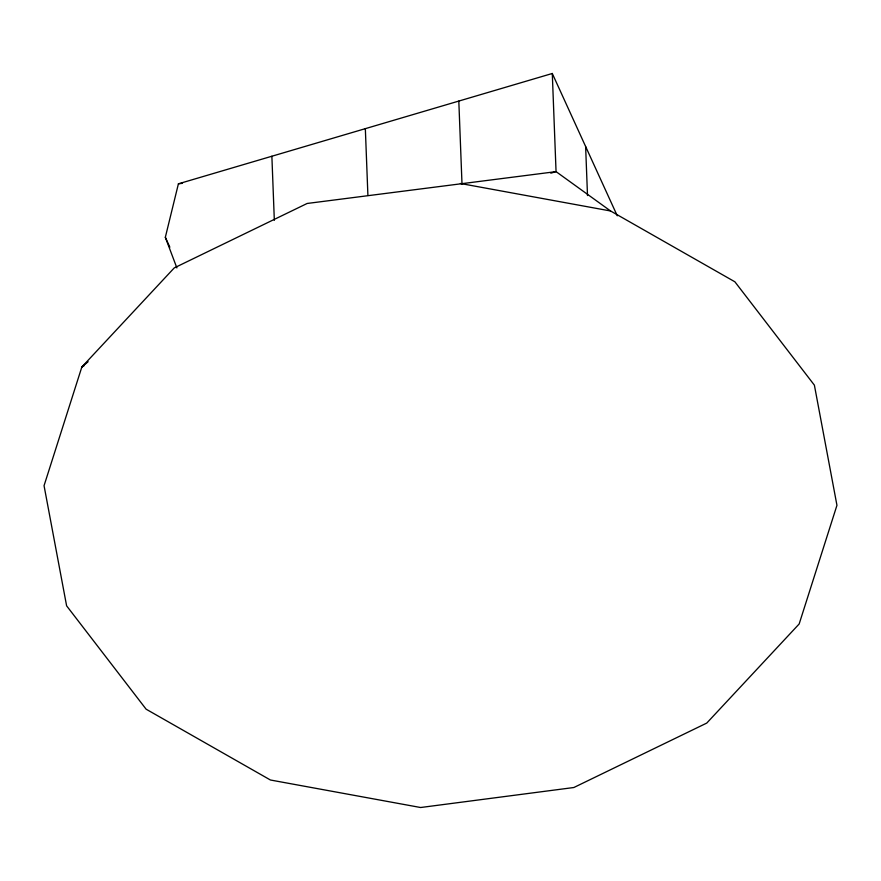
<?xml version="1.0" encoding="UTF-8"?>
<svg xmlns="http://www.w3.org/2000/svg" width="881" height="881" viewBox="0 0 881 881"><rect width="100%" height="100%" fill="white"/><g stroke="black" fill="none" stroke-linecap="round" stroke-linejoin="round"><path stroke-width="1.32" d="M176.883 267.934L165.331 237.308L178.403 183.821L552.288 73.486L617.262 215.79M88.111 361.706L81.834 367.025L44.05 485.684L66.615 605.831L146.114 709.183L270.423 780.004L420.622 807.514L573.85 787.515L706.771 723.07L799.166 623.968L836.95 505.309L814.385 385.151L734.886 281.799L610.577 210.977L556.054 171.63L307.15 203.467L174.229 267.923L81.834 367.025L84.213 365.637M550.79 173.183L556.054 171.63L552.288 73.486M178.403 183.821L182.488 183.303M460.378 183.479L610.577 210.977M165.331 237.308L169.857 247.209M585.623 146.488L587.506 195.56M458.814 101.073L462.007 184.217M365.34 128.659L367.906 195.45M271.877 156.234L274.332 220.305"/></g></svg>
